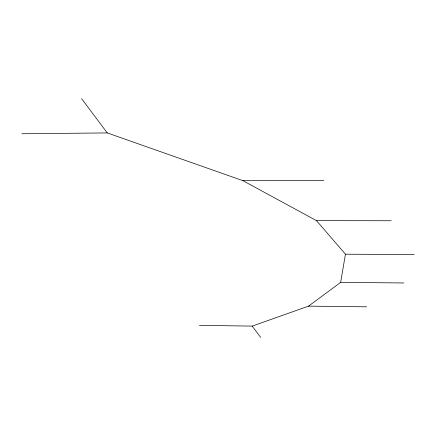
<?xml version="1.0" encoding="UTF-8"?>
<svg xmlns="http://www.w3.org/2000/svg" width="436" height="436" viewBox="0 0 436 436"><rect width="100%" height="100%" fill="white"/><g stroke="black" fill="none" stroke-linecap="round" stroke-linejoin="round"><path stroke-width="0.65" d="M199.437 325.354L252.193 326.106L308.525 306.143L340.652 282.397L345.443 254.193L316.492 220.643L242.874 180.657L107.283 132.925L21.8 133.743M242.874 180.657L323.839 180.368M316.492 220.643L391.185 220.747M345.443 254.193L414.2 254.564M340.652 282.397L403.9 282.959M308.525 306.143L366.676 306.824M81.592 98.678L107.283 132.925M252.193 326.106L260.608 337.322"/></g></svg>
